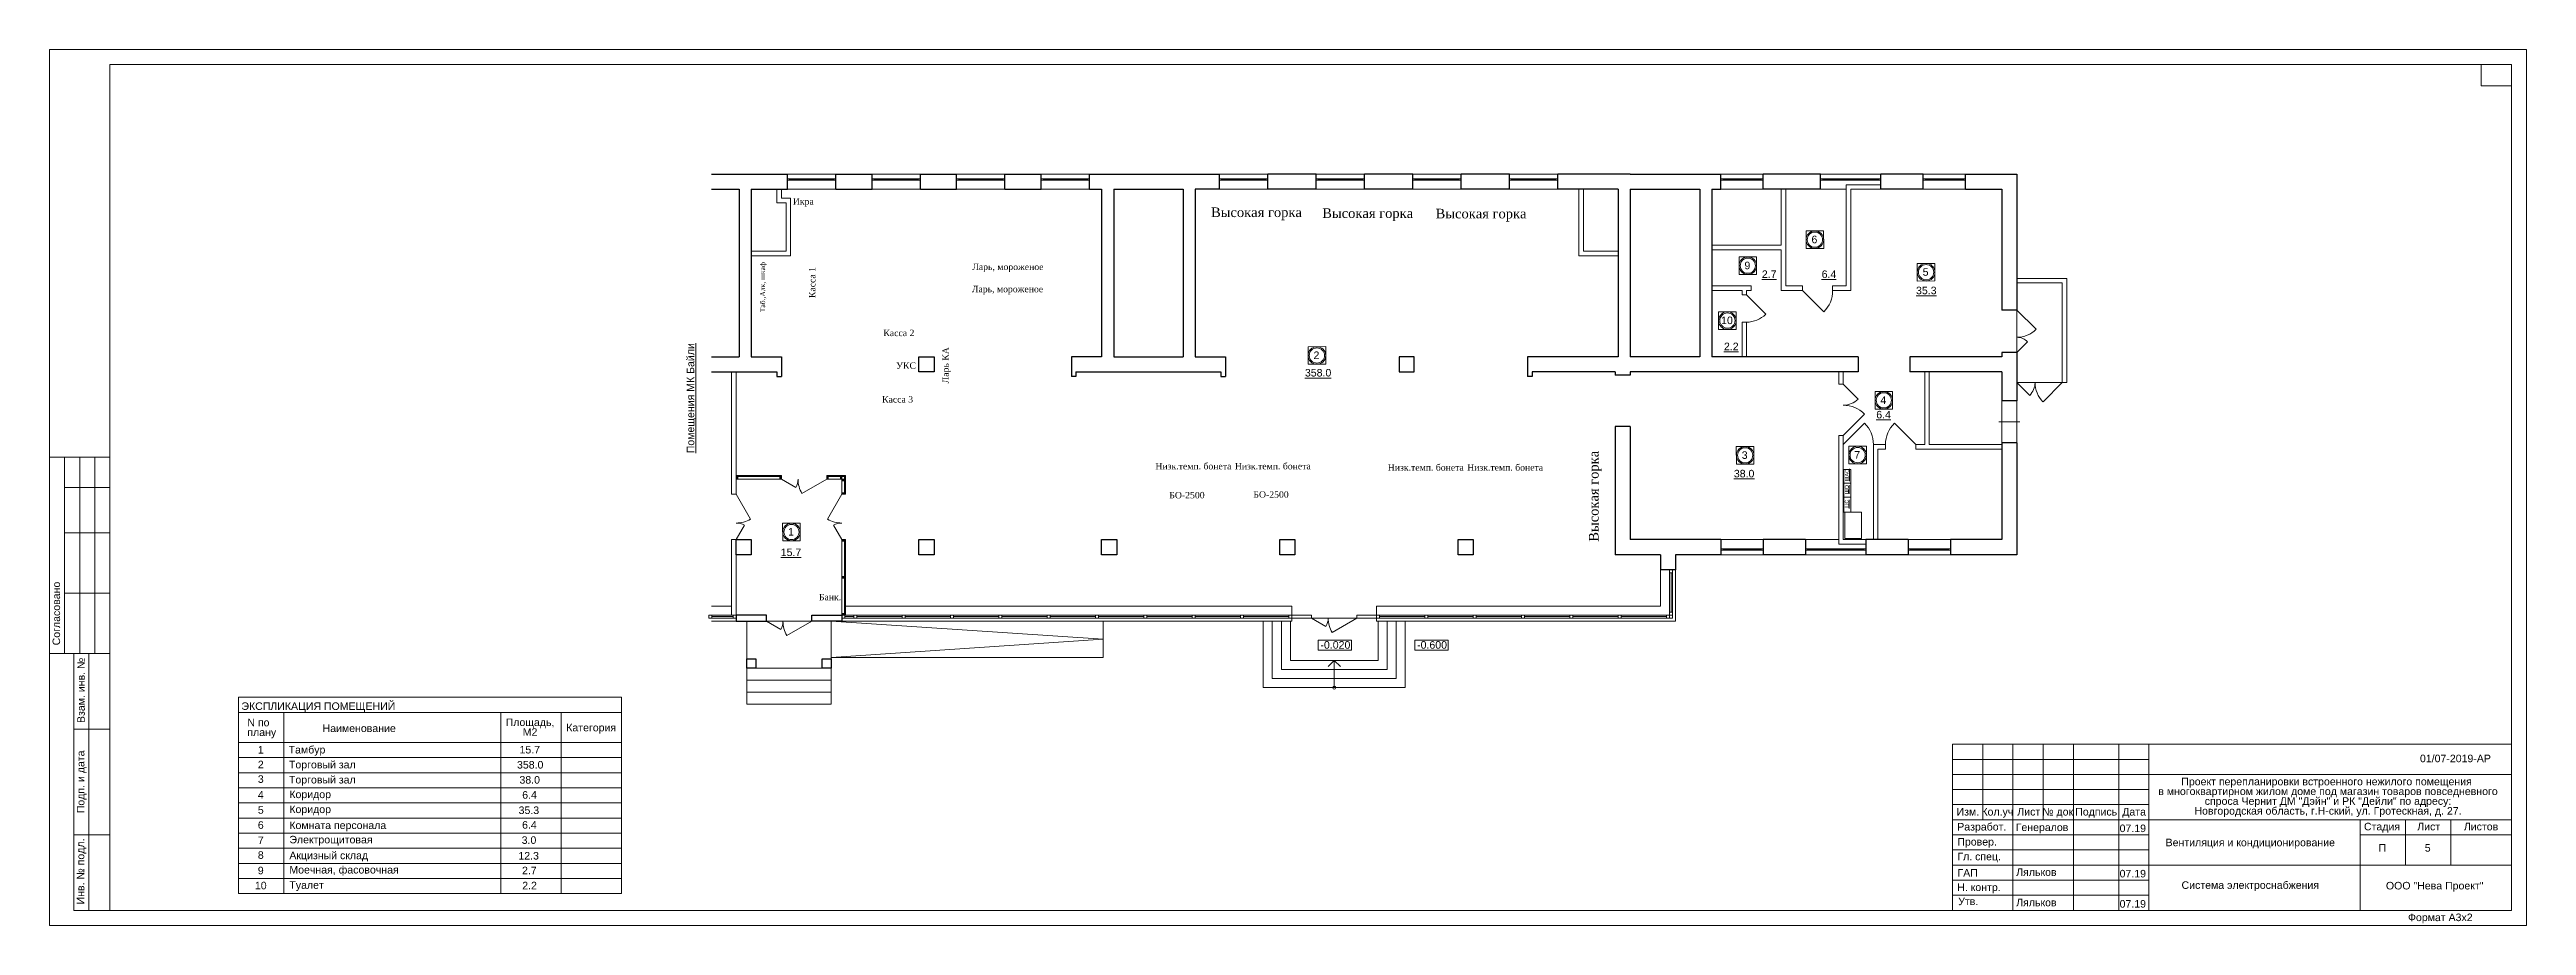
# Model space of a CAD drawing. Header units: metres. Extents: x 0 to 82, y 0 to 29.
import ezdxf
from ezdxf.enums import TextEntityAlignment as Align

# ---------------------------------------------------------------- set-up
doc = ezdxf.new("R2010")
doc.units = ezdxf.units.M
doc.header["$MEASUREMENT"] = 0
for name, color, linetype, lineweight in [('_ЭОМ', 10, 'Continuous', 30), ('_ЭСМ', 50, 'Continuous', 30), ('Level 50', 7, 'Continuous', 0), ('Level 63', 7, 'Continuous', 0)]:
    doc.layers.add(name, color=color, linetype=linetype, lineweight=lineweight)
for name, color, linetype in [('YOLO_FRAME', 1, 'Continuous'), ('YOLO_STAMP', 1, 'Continuous'), ('YOLO_TABLE', 1, 'Continuous')]:
    doc.layers.add(name, color=color, linetype=linetype)
doc.styles.add('GOST 2.304', font='CS_Gost2304.shx')
doc.styles.get("Standard").update_dxf_attribs({"font": 'times.ttf'})
doc.styles.add('Style-Arial', font='arial.ttf')

msp = doc.modelspace()

# ---------------------------------------------------------------- linework, layer by layer
at = {"lineweight": 30}
for p, q in [((21.911, 24.874), (24.431, 24.874)), ((24.431, 24.374), (24.431, 24.874)), ((26.031, 24.374), (26.031, 24.874)), ((27.231, 24.374), (27.231, 24.874)), ((28.831, 24.374), (28.831, 24.874)), ((30.031, 24.374), (30.031, 24.874)), ((31.631, 24.374), (31.631, 24.874)), ((32.831, 24.374), (32.831, 24.874)), ((34.431, 24.374), (34.431, 24.874)), ((34.431, 24.874), (38.731, 24.874)), ((38.731, 24.374), (38.731, 24.874)), ((40.331, 24.374), (40.331, 24.874)), ((41.931, 24.374), (41.931, 24.874)), ((43.531, 24.374), (43.531, 24.874)), ((45.131, 24.374), (45.131, 24.874)), ((46.731, 24.374), (46.731, 24.874)), ((48.331, 24.374), (48.331, 24.874)), ((52.331, 24.874), (49.931, 24.874)), ((49.931, 24.374), (49.931, 24.874)), ((55.331, 24.374), (55.331, 24.874)), ((56.731, 24.374), (56.731, 24.874)), ((58.631, 24.874), (56.731, 24.874)), ((58.631, 24.374), (58.631, 24.874)), ((60.631, 24.374), (60.631, 24.874)), ((62.031, 24.874), (60.631, 24.874)), ((62.031, 24.374), (62.031, 24.874)), ((63.431, 24.374), (63.431, 24.874)), ((65.131, 24.874), (65.131, 20.374)), ((21.911, 24.374), (22.831, 24.374)), ((22.831, 24.374), (22.831, 18.824)), ((23.231, 24.374), (23.231, 18.824)), ((23.231, 24.374), (24.431, 24.374)), ((34.431, 24.374), (34.831, 24.374)), ((35.231, 24.374), (35.231, 18.824)), ((35.231, 24.374), (37.531, 24.374)), ((37.531, 24.374), (37.531, 18.824)), ((37.931, 24.374), (37.931, 18.824)), ((38.731, 24.374), (37.931, 24.374)), ((51.931, 24.374), (49.931, 24.374)), ((51.931, 24.374), (51.931, 18.824)), ((52.331, 24.374), (52.331, 18.824)), ((54.631, 24.374), (54.631, 18.824)), ((55.031, 24.374), (55.031, 18.824)), ((58.631, 24.374), (56.731, 24.374)), ((62.031, 24.374), (60.631, 24.374)), ((64.631, 24.374), (64.631, 20.374)), ((65.131, 20.374), (64.631, 20.374)), ((65.131, 18.974), (64.631, 18.974)), ((64.631, 18.974), (64.631, 18.824)), ((65.131, 18.974), (65.131, 17.374)), ((51.831, 18.324), (51.831, 18.224)), ((54.631, 18.824), (52.331, 18.824)), ((52.331, 18.324), (52.331, 18.224)), ((59.881, 18.324), (52.331, 18.324)), ((59.881, 18.824), (55.031, 18.824)), ((64.631, 18.824), (61.581, 18.824)), ((64.631, 18.324), (61.581, 18.324)), ((64.631, 18.324), (64.631, 17.374)), ((65.131, 17.374), (64.631, 17.374)), ((51.831, 16.524), (51.831, 12.274)), ((52.331, 16.524), (52.331, 12.774)), ((65.131, 15.974), (64.631, 15.974)), ((64.631, 15.974), (64.631, 12.774)), ((55.331, 12.774), (52.331, 12.774)), ((55.331, 12.774), (55.331, 12.274)), ((56.731, 12.774), (56.731, 12.274)), ((58.131, 12.774), (56.731, 12.774)), ((58.131, 12.774), (58.131, 12.274)), ((60.131, 12.774), (60.131, 12.274)), ((61.531, 12.774), (60.131, 12.774)), ((61.531, 12.774), (61.531, 12.274)), ((64.631, 12.774), (62.931, 12.774)), ((62.931, 12.774), (62.931, 12.274)), ((53.331, 12.274), (51.831, 12.274)), ((55.331, 12.274), (53.831, 12.274)), ((53.831, 12.274), (53.831, 11.774)), ((58.131, 12.274), (56.731, 12.274)), ((61.531, 12.274), (60.131, 12.274)), ((65.131, 12.274), (62.931, 12.274))]:
    msp.add_line(p, q, dxfattribs=at)
at = {"color": 7, "linetype": 'Continuous', "lineweight": 0}
for p, q in [((24.501, 24.699), (25.961, 24.699)), ((27.301, 24.699), (28.761, 24.699)), ((30.101, 24.699), (31.561, 24.699)), ((32.901, 24.699), (34.361, 24.699)), ((40.261, 24.699), (38.801, 24.699)), ((43.461, 24.699), (42.001, 24.699)), ((46.661, 24.699), (45.201, 24.699)), ((49.861, 24.699), (48.401, 24.699)), ((56.661, 24.699), (55.401, 24.699)), ((60.561, 24.699), (58.701, 24.699)), ((63.361, 24.699), (62.101, 24.699)), ((55.031, 22.374), (56.131, 22.374)), ((56.231, 22.374), (57.331, 22.374)), ((65.131, 20.374), (65.131, 18.974)), ((64.531, 16.674), (65.231, 16.674)), ((26.231, 12.774), (26.231, 10.074)), ((56.661, 12.449), (55.401, 12.449)), ((60.061, 12.449), (58.201, 12.449)), ((62.861, 12.449), (61.601, 12.449)), ((53.331, 11.774), (53.331, 10.574)), ((53.831, 11.774), (53.831, 10.074)), ((21.911, 10.574), (22.581, 10.574)), ((21.911, 10.074), (41.131, 10.074)), ((22.731, 10.574), (22.731, 10.074)), ((26.351, 10.574), (41.131, 10.574)), ((40.481, 10.074), (40.481, 8.174)), ((40.781, 10.074), (40.781, 8.474)), ((41.131, 10.574), (41.131, 10.074)), ((41.781, 10.174), (43.281, 10.174)), ((43.931, 10.574), (53.331, 10.574)), ((43.931, 10.574), (43.931, 10.074)), ((43.931, 10.074), (53.831, 10.074)), ((44.281, 10.074), (44.281, 8.474)), ((44.581, 10.074), (44.581, 8.174)), ((44.281, 8.474), (40.781, 8.474)), ((23.081, 8.124), (25.881, 8.124)), ((23.081, 7.724), (25.881, 7.724)), ((44.581, 8.174), (40.481, 8.174)), ((6.255, 5.556), (18.939, 5.556)), ((6.255, 5.056), (18.939, 5.056)), ((6.255, 4.556), (18.939, 4.556)), ((6.255, 4.056), (18.939, 4.056)), ((6.255, 3.556), (18.939, 3.556)), ((6.255, 3.056), (18.939, 3.056)), ((6.255, 2.556), (18.939, 2.556)), ((6.255, 2.056), (18.939, 2.056)), ((6.255, 1.556), (18.939, 1.556))]:
    msp.add_line(p, q, dxfattribs=at)
at = {"color": 7, "linetype": 'Continuous', "lineweight": 30}
for p, q in [((26.031, 24.874), (27.231, 24.874)), ((28.831, 24.874), (30.031, 24.874)), ((31.631, 24.874), (32.831, 24.874)), ((41.931, 24.874), (40.331, 24.874)), ((45.131, 24.874), (43.531, 24.874)), ((48.331, 24.874), (46.731, 24.874)), ((52.331, 24.874), (55.331, 24.874)), ((63.431, 24.874), (65.131, 24.874)), ((26.031, 24.374), (27.231, 24.374)), ((28.831, 24.374), (30.031, 24.374)), ((31.631, 24.374), (32.831, 24.374)), ((34.831, 24.374), (34.831, 18.824)), ((41.931, 24.374), (40.331, 24.374)), ((45.131, 24.374), (43.531, 24.374)), ((48.331, 24.374), (46.731, 24.374)), ((52.331, 24.374), (54.631, 24.374)), ((55.031, 24.374), (55.331, 24.374)), ((63.431, 24.374), (64.631, 24.374)), ((21.911, 18.824), (22.831, 18.824)), ((21.911, 18.324), (24.081, 18.324)), ((23.231, 18.824), (24.231, 18.824)), ((24.081, 18.324), (24.081, 18.174)), ((24.081, 18.174), (24.231, 18.174)), ((24.231, 18.824), (24.231, 18.174)), ((34.831, 18.824), (33.831, 18.824)), ((33.831, 18.824), (33.831, 18.174)), ((33.981, 18.174), (33.831, 18.174)), ((33.981, 18.324), (38.781, 18.324)), ((33.981, 18.324), (33.981, 18.174)), ((35.231, 18.824), (37.531, 18.824)), ((37.931, 18.824), (38.931, 18.824)), ((38.781, 18.324), (38.781, 18.174)), ((38.781, 18.174), (38.931, 18.174)), ((38.931, 18.824), (38.931, 18.174)), ((51.931, 18.824), (48.931, 18.824)), ((48.931, 18.824), (48.931, 18.174)), ((49.081, 18.174), (48.931, 18.174)), ((51.831, 18.324), (49.081, 18.324)), ((49.081, 18.324), (49.081, 18.174)), ((52.331, 18.224), (51.831, 18.224)), ((59.881, 18.824), (59.881, 18.324)), ((61.581, 18.824), (61.581, 18.324)), ((52.331, 16.524), (51.831, 16.524)), ((65.131, 15.974), (65.131, 12.274)), ((53.331, 12.274), (53.331, 11.774)), ((53.831, 11.774), (53.331, 11.774))]:
    msp.add_line(p, q, dxfattribs=at)
at = {"color": 7, "linetype": 'Continuous', "lineweight": 13}
for p, q in [((24.081, 23.924), (24.081, 24.374)), ((24.081, 23.924), (24.381, 23.924)), ((24.231, 24.074), (24.231, 24.374)), ((24.231, 24.074), (24.531, 24.074)), ((24.381, 22.324), (24.381, 23.924)), ((24.531, 22.174), (24.531, 24.074)), ((50.631, 24.374), (50.631, 22.174)), ((50.781, 24.374), (50.781, 22.324)), ((59.481, 24.524), (59.481, 21.174)), ((59.481, 24.524), (60.631, 24.524)), ((59.631, 24.374), (59.631, 21.024)), ((59.631, 24.374), (60.631, 24.374)), ((23.231, 22.324), (24.381, 22.324)), ((23.231, 22.174), (24.531, 22.174)), ((51.931, 22.174), (50.631, 22.174)), ((51.931, 22.324), (50.781, 22.324)), ((57.331, 22.524), (55.031, 22.524)), ((57.331, 22.374), (55.031, 22.374)), ((65.131, 21.424), (66.781, 21.424)), ((66.781, 21.424), (66.781, 17.974)), ((56.331, 21.174), (55.031, 21.174)), ((56.031, 21.024), (55.031, 21.024)), ((56.031, 21.024), (56.031, 20.874)), ((56.181, 20.874), (56.031, 20.874)), ((56.181, 21.024), (56.181, 20.874)), ((56.331, 21.024), (56.181, 21.024)), ((56.181, 20.874), (56.818, 20.238)), ((56.331, 21.174), (56.331, 21.024)), ((58.031, 21.024), (57.331, 21.024)), ((58.031, 21.174), (57.481, 21.174)), ((58.031, 21.174), (58.031, 21.024)), ((58.031, 21.024), (58.738, 20.317)), ((59.481, 21.174), (59.031, 21.174)), ((59.031, 21.174), (59.031, 21.024)), ((59.631, 21.024), (59.031, 21.024)), ((65.131, 21.274), (66.631, 21.274)), ((66.631, 21.274), (66.631, 17.974)), ((56.181, 19.974), (56.031, 19.974)), ((56.031, 19.974), (56.031, 18.824)), ((56.181, 19.974), (56.181, 18.824)), ((65.131, 20.374), (65.768, 19.738)), ((65.131, 18.974), (65.485, 19.328)), ((22.581, 14.274), (22.581, 18.324)), ((22.731, 14.274), (22.731, 18.324)), ((59.231, 18.324), (59.231, 17.924)), ((59.381, 18.324), (59.381, 17.924)), ((62.081, 18.324), (62.081, 15.924)), ((62.231, 18.324), (62.231, 15.924)), ((59.381, 17.924), (59.231, 17.924)), ((59.381, 17.924), (59.876, 17.43)), ((65.131, 17.974), (65.556, 17.55)), ((66.781, 17.974), (65.131, 17.974)), ((66.631, 17.974), (65.995, 17.338)), ((59.381, 16.224), (60.088, 16.932)), ((59.381, 15.924), (60.088, 16.632)), ((61.781, 15.924), (61.074, 16.632)), ((59.381, 16.224), (59.231, 16.224)), ((59.231, 16.224), (59.231, 12.624)), ((59.381, 16.224), (59.381, 12.774)), ((60.781, 15.924), (60.381, 15.924)), ((60.381, 15.924), (60.381, 12.774)), ((60.781, 15.774), (60.531, 15.774)), ((60.531, 15.774), (60.531, 12.774)), ((60.781, 15.924), (60.781, 15.774)), ((61.781, 15.924), (61.781, 15.774)), ((61.781, 15.924), (62.081, 15.924)), ((64.631, 15.774), (61.781, 15.774)), ((64.631, 15.924), (62.231, 15.924)), ((22.756, 14.774), (22.756, 14.894)), ((24.206, 14.774), (24.206, 14.894)), ((25.756, 14.774), (25.756, 14.894)), ((26.206, 14.774), (26.206, 14.894)), ((22.731, 14.274), (22.581, 14.274)), ((26.231, 14.749), (26.351, 14.749)), ((26.231, 14.299), (26.351, 14.299)), ((22.581, 10.274), (22.581, 12.774)), ((22.731, 12.774), (22.581, 12.774)), ((26.231, 12.749), (26.351, 12.749)), ((60.131, 12.624), (59.231, 12.624)), ((60.131, 12.774), (59.381, 12.774)), ((26.231, 11.524), (26.351, 11.524)), ((53.631, 11.774), (53.631, 10.174)), ((53.681, 11.674), (53.681, 10.374)), ((53.731, 11.774), (53.731, 10.174)), ((22.631, 10.224), (21.931, 10.224)), ((23.081, 10.074), (23.081, 7.324)), ((24.208, 9.799), (23.731, 10.074)), ((24.409, 9.599), (25.231, 10.074)), ((25.881, 10.074), (25.881, 7.324)), ((34.881, 10.074), (25.881, 10.074)), ((26.231, 10.299), (26.351, 10.299)), ((41.781, 10.274), (26.231, 10.274)), ((26.631, 10.224), (26.331, 10.224)), ((28.231, 10.224), (26.731, 10.224)), ((29.831, 10.224), (28.331, 10.224)), ((31.431, 10.224), (29.931, 10.224)), ((33.031, 10.224), (31.531, 10.224)), ((34.631, 10.224), (33.131, 10.224)), ((36.231, 10.224), (34.731, 10.224)), ((34.881, 10.074), (34.881, 8.874)), ((37.831, 10.224), (36.331, 10.224)), ((39.431, 10.224), (37.931, 10.224)), ((41.031, 10.224), (39.531, 10.224)), ((40.181, 10.074), (40.181, 7.874)), ((41.081, 10.074), (41.081, 8.774)), ((41.781, 10.274), (41.781, 10.174)), ((43.281, 10.274), (53.731, 10.274)), ((43.281, 10.274), (43.281, 10.174)), ((43.281, 10.174), (53.731, 10.174)), ((43.981, 10.074), (43.981, 8.774)), ((44.031, 10.224), (45.531, 10.224)), ((44.881, 10.074), (44.881, 7.874)), ((45.631, 10.224), (47.131, 10.224)), ((47.231, 10.224), (48.731, 10.224)), ((48.831, 10.224), (50.331, 10.224)), ((50.431, 10.224), (51.931, 10.224)), ((52.031, 10.224), (53.531, 10.224)), ((23.081, 8.524), (25.881, 8.524)), ((34.881, 8.874), (25.881, 8.874)), ((43.981, 8.774), (41.081, 8.774)), ((42.329, 8.572), (42.531, 8.774)), ((42.531, 8.774), (42.531, 7.874)), ((42.733, 8.572), (42.531, 8.774)), ((44.881, 7.874), (40.181, 7.874)), ((6.255, 7.056), (18.939, 7.056)), ((6.255, 7.056), (6.255, 1.056)), ((7.755, 7.056), (7.755, 1.056)), ((14.939, 7.056), (14.939, 1.056)), ((16.939, 7.056), (16.939, 1.056)), ((18.939, 7.056), (18.939, 1.056)), ((23.081, 7.324), (25.881, 7.324)), ((6.255, 6.056), (18.939, 6.056)), ((6.255, 1.056), (18.939, 1.056))]:
    msp.add_line(p, q, dxfattribs=at)
at = {"lineweight": 13}
for p, q in [((57.331, 24.374), (57.331, 22.524)), ((57.481, 24.374), (57.481, 21.174)), ((57.331, 22.374), (57.331, 21.024))]:
    msp.add_line(p, q, dxfattribs=at)
at = {"color": 7, "linetype": 'Continuous', "lineweight": 13, "extrusion": (0, 0, -1)}
for p, q in [((24.231, 14.884), (22.731, 14.884)), ((26.341, 14.274), (26.341, 14.884)), ((26.341, 10.274), (26.341, 12.774))]:
    msp.add_line(p, q, dxfattribs=at)
at = {"color": 7, "lineweight": 13}
for p, q in [((24.708, 14.499), (24.231, 14.774)), ((24.909, 14.299), (25.731, 14.774)), ((23.206, 13.452), (22.731, 14.274)), ((25.756, 13.452), (26.231, 14.274)), ((23.006, 13.251), (22.731, 12.774)), ((25.956, 13.251), (26.231, 12.774)), ((42.258, 9.899), (41.781, 10.174)), ((42.459, 9.699), (43.281, 10.174))]:
    msp.add_line(p, q, dxfattribs=at)
at = {"color": 7, "linetype": 'Continuous', "lineweight": 0, "flags": 128}
for points in [[(24.431, 24.374), (26.031, 24.374), (26.031, 24.874), (24.431, 24.874), (24.431, 24.374)], [(27.231, 24.374), (28.831, 24.374), (28.831, 24.874), (27.231, 24.874), (27.231, 24.374)], [(30.031, 24.374), (31.631, 24.374), (31.631, 24.874), (30.031, 24.874), (30.031, 24.374)], [(32.831, 24.374), (34.431, 24.374), (34.431, 24.874), (32.831, 24.874), (32.831, 24.374)], [(40.331, 24.374), (38.731, 24.374), (38.731, 24.874), (40.331, 24.874), (40.331, 24.374)], [(43.531, 24.374), (41.931, 24.374), (41.931, 24.874), (43.531, 24.874), (43.531, 24.374)], [(46.731, 24.374), (45.131, 24.374), (45.131, 24.874), (46.731, 24.874), (46.731, 24.374)], [(49.931, 24.374), (48.331, 24.374), (48.331, 24.874), (49.931, 24.874), (49.931, 24.374)], [(56.731, 24.374), (55.331, 24.374), (55.331, 24.874), (56.731, 24.874), (56.731, 24.374)], [(63.431, 24.374), (62.031, 24.374), (62.031, 24.874), (63.431, 24.874), (63.431, 24.374)], [(64.631, 17.374), (65.131, 17.374), (65.131, 15.974), (64.631, 15.974), (64.631, 17.374)], [(22.731, 14.894), (22.731, 14.774), (24.231, 14.774), (24.231, 14.894), (22.731, 14.894)], [(56.731, 12.774), (55.331, 12.774), (55.331, 12.274), (56.731, 12.274), (56.731, 12.774)], [(62.931, 12.774), (61.531, 12.774), (61.531, 12.274), (62.931, 12.274), (62.931, 12.774)]]:
    msp.add_lwpolyline(points, close=True, dxfattribs=at)
at = {"color": 7, "linetype": 'Continuous', "lineweight": 13, "flags": 128}
for points in [[(24.431, 24.674), (24.501, 24.674), (24.501, 24.724), (24.431, 24.724), (24.431, 24.674)], [(25.961, 24.674), (26.031, 24.674), (26.031, 24.724), (25.961, 24.724), (25.961, 24.674)], [(27.231, 24.674), (27.301, 24.674), (27.301, 24.724), (27.231, 24.724), (27.231, 24.674)], [(28.761, 24.674), (28.831, 24.674), (28.831, 24.724), (28.761, 24.724), (28.761, 24.674)], [(30.031, 24.674), (30.101, 24.674), (30.101, 24.724), (30.031, 24.724), (30.031, 24.674)], [(31.561, 24.674), (31.631, 24.674), (31.631, 24.724), (31.561, 24.724), (31.561, 24.674)], [(32.831, 24.674), (32.901, 24.674), (32.901, 24.724), (32.831, 24.724), (32.831, 24.674)], [(34.361, 24.674), (34.431, 24.674), (34.431, 24.724), (34.361, 24.724), (34.361, 24.674)], [(38.801, 24.674), (38.731, 24.674), (38.731, 24.724), (38.801, 24.724), (38.801, 24.674)], [(40.331, 24.674), (40.261, 24.674), (40.261, 24.724), (40.331, 24.724), (40.331, 24.674)], [(42.001, 24.674), (41.931, 24.674), (41.931, 24.724), (42.001, 24.724), (42.001, 24.674)], [(43.531, 24.674), (43.461, 24.674), (43.461, 24.724), (43.531, 24.724), (43.531, 24.674)], [(45.201, 24.674), (45.131, 24.674), (45.131, 24.724), (45.201, 24.724), (45.201, 24.674)], [(46.731, 24.674), (46.661, 24.674), (46.661, 24.724), (46.731, 24.724), (46.731, 24.674)], [(48.401, 24.674), (48.331, 24.674), (48.331, 24.724), (48.401, 24.724), (48.401, 24.674)], [(49.931, 24.674), (49.861, 24.674), (49.861, 24.724), (49.931, 24.724), (49.931, 24.674)], [(55.401, 24.674), (55.331, 24.674), (55.331, 24.724), (55.401, 24.724), (55.401, 24.674)], [(56.731, 24.674), (56.661, 24.674), (56.661, 24.724), (56.731, 24.724), (56.731, 24.674)], [(58.701, 24.674), (58.631, 24.674), (58.631, 24.724), (58.701, 24.724), (58.701, 24.674)], [(60.631, 24.674), (60.561, 24.674), (60.561, 24.724), (60.631, 24.724), (60.631, 24.674)], [(62.101, 24.674), (62.031, 24.674), (62.031, 24.724), (62.101, 24.724), (62.101, 24.674)], [(63.431, 24.674), (63.361, 24.674), (63.361, 24.724), (63.431, 24.724), (63.431, 24.674)], [(59.434, 13.685), (59.434, 12.808), (59.987, 12.808), (59.987, 13.685), (59.434, 13.685)], [(55.401, 12.474), (55.331, 12.474), (55.331, 12.424), (55.401, 12.424), (55.401, 12.474)], [(56.731, 12.474), (56.661, 12.474), (56.661, 12.424), (56.731, 12.424), (56.731, 12.474)], [(58.201, 12.474), (58.131, 12.474), (58.131, 12.424), (58.201, 12.424), (58.201, 12.474)], [(60.131, 12.474), (60.061, 12.474), (60.061, 12.424), (60.131, 12.424), (60.131, 12.474)], [(61.601, 12.474), (61.531, 12.474), (61.531, 12.424), (61.601, 12.424), (61.601, 12.474)], [(62.931, 12.474), (62.861, 12.474), (62.861, 12.424), (62.931, 12.424), (62.931, 12.474)], [(41.995, 9.45), (43.106, 9.45), (43.106, 9.114), (41.995, 9.114), (41.995, 9.45)], [(45.195, 9.45), (46.306, 9.45), (46.306, 9.114), (45.195, 9.114), (45.195, 9.45)]]:
    msp.add_lwpolyline(points, close=True, dxfattribs=at)
at = {"color": 7, "linetype": 'Continuous', "lineweight": 0, "flags": 128}
for points in [[(26.031, 24.724), (24.431, 24.724)], [(24.431, 24.674), (26.031, 24.674)], [(28.831, 24.724), (27.231, 24.724)], [(27.231, 24.674), (28.831, 24.674)], [(31.631, 24.724), (30.031, 24.724)], [(30.031, 24.674), (31.631, 24.674)], [(34.431, 24.724), (32.831, 24.724)], [(32.831, 24.674), (34.431, 24.674)], [(38.731, 24.724), (40.331, 24.724)], [(40.331, 24.674), (38.731, 24.674)], [(41.931, 24.724), (43.531, 24.724)], [(43.531, 24.674), (41.931, 24.674)], [(45.131, 24.724), (46.731, 24.724)], [(46.731, 24.674), (45.131, 24.674)], [(48.331, 24.724), (49.931, 24.724)], [(49.931, 24.674), (48.331, 24.674)], [(55.331, 24.724), (56.731, 24.724)], [(56.731, 24.674), (55.331, 24.674)], [(59.481, 24.374), (58.631, 24.374), (58.631, 24.874), (60.631, 24.874)], [(58.631, 24.724), (60.631, 24.724), (60.631, 24.674), (60.631, 24.674), (58.631, 24.674)], [(62.031, 24.724), (63.431, 24.724)], [(63.431, 24.674), (62.031, 24.674)], [(26.351, 14.894), (25.731, 14.894), (25.731, 14.774), (26.231, 14.774)], [(26.231, 14.774), (26.231, 14.274), (26.351, 14.274), (26.351, 14.894)], [(26.231, 10.274), (26.351, 10.274), (26.351, 12.774), (26.351, 12.774), (26.231, 12.774)], [(56.731, 12.474), (55.331, 12.474)], [(55.331, 12.424), (56.731, 12.424)], [(59.231, 12.774), (58.131, 12.774), (58.131, 12.274), (60.131, 12.274)], [(58.131, 12.424), (60.131, 12.424), (60.131, 12.474), (60.131, 12.474), (58.131, 12.474)], [(62.931, 12.474), (61.531, 12.474)], [(61.531, 12.424), (62.931, 12.424)], [(41.781, 10.174), (41.781, 10.274), (41.781, 10.174)], [(43.281, 10.274), (43.281, 10.174)]]:
    msp.add_lwpolyline(points, dxfattribs=at)
at = {"color": 7, "linetype": 'Continuous', "lineweight": 30, "flags": 128}
for points in [[(28.781, 18.824), (29.281, 18.824), (29.281, 18.324), (28.781, 18.324), (28.781, 18.824)], [(45.181, 18.824), (44.681, 18.824), (44.681, 18.324), (45.181, 18.324), (45.181, 18.824)], [(22.731, 12.774), (23.231, 12.774), (23.231, 12.274), (22.731, 12.274), (22.731, 12.774)], [(28.781, 12.774), (29.281, 12.774), (29.281, 12.274), (28.781, 12.274), (28.781, 12.774)], [(34.831, 12.774), (35.331, 12.774), (35.331, 12.274), (34.831, 12.274), (34.831, 12.774)], [(40.731, 12.774), (41.231, 12.774), (41.231, 12.274), (40.731, 12.274), (40.731, 12.774)], [(46.631, 12.774), (47.131, 12.774), (47.131, 12.274), (46.631, 12.274), (46.631, 12.774)], [(22.731, 10.274), (22.731, 10.074), (23.731, 10.074), (23.731, 10.274), (22.731, 10.274)], [(26.231, 10.274), (26.231, 10.074), (25.231, 10.074), (25.231, 10.274), (26.231, 10.274)], [(23.081, 8.824), (23.381, 8.824), (23.381, 8.524), (23.081, 8.524), (23.081, 8.824)], [(25.581, 8.824), (25.881, 8.824), (25.881, 8.524), (25.581, 8.524), (25.581, 8.824)]]:
    msp.add_lwpolyline(points, close=True, dxfattribs=at)
at = {"color": 7, "linetype": 'Continuous', "lineweight": 13, "extrusion": (0, 0, -1), "flags": 128}
for points in [[(-22.731, 14.894), (-22.781, 14.894), (-22.781, 14.884), (-22.781, 14.884)], [(-22.781, 14.859), (-22.781, 14.774), (-22.781, 14.774), (-22.731, 14.774)], [(-22.731, 14.859), (-22.741, 14.859)], [(-22.781, 14.844), (-22.731, 14.844)], [(-22.741, 14.859), (-22.741, 14.884)], [(-24.181, 14.884), (-24.181, 14.894), (-24.231, 14.894), (-24.231, 14.884), (-24.231, 14.884)], [(-24.231, 14.859), (-24.231, 14.774), (-24.231, 14.774), (-24.181, 14.774), (-24.181, 14.859)], [(-24.231, 14.844), (-24.181, 14.844)], [(-24.191, 14.859), (-24.191, 14.884)], [(-24.221, 14.884), (-24.221, 14.859)], [(-24.221, 14.859), (-24.231, 14.859)], [(-26.341, 14.884), (-25.731, 14.884), (-25.731, 14.894), (-25.781, 14.894), (-25.781, 14.884), (-25.781, 14.884)], [(-25.781, 14.859), (-25.781, 14.774), (-25.781, 14.774), (-25.731, 14.774), (-25.731, 14.859)], [(-25.731, 14.859), (-25.741, 14.859)], [(-25.781, 14.844), (-25.731, 14.844)], [(-25.741, 14.859), (-25.741, 14.884)], [(-26.181, 14.884), (-26.181, 14.894), (-26.231, 14.894), (-26.231, 14.884), (-26.231, 14.884)], [(-26.316, 14.774), (-26.181, 14.774), (-26.181, 14.859)], [(-26.181, 14.844), (-26.231, 14.844)], [(-26.191, 14.859), (-26.191, 14.884)], [(-26.231, 14.724), (-26.231, 14.859)], [(-26.301, 14.774), (-26.301, 14.724)], [(-26.341, 14.774), (-26.351, 14.774), (-26.351, 14.724), (-26.341, 14.724), (-26.341, 14.724)], [(-26.316, 14.724), (-26.231, 14.724), (-26.231, 14.724)], [(-26.316, 14.274), (-26.231, 14.274), (-26.231, 14.274), (-26.231, 14.324), (-26.316, 14.324)], [(-26.301, 14.274), (-26.301, 14.324)], [(-26.316, 14.314), (-26.341, 14.314)], [(-26.341, 14.284), (-26.316, 14.284)], [(-26.316, 14.284), (-26.316, 14.274)], [(-26.341, 14.324), (-26.351, 14.324), (-26.351, 14.274), (-26.341, 14.274), (-26.341, 14.274)], [(-26.316, 12.724), (-26.231, 12.724), (-26.231, 12.724), (-26.231, 12.774), (-26.316, 12.774)], [(-26.301, 12.724), (-26.301, 12.774)], [(-26.316, 12.774), (-26.316, 12.764)], [(-26.316, 12.764), (-26.341, 12.764)], [(-26.341, 12.734), (-26.316, 12.734)], [(-26.341, 12.774), (-26.351, 12.774), (-26.351, 12.724), (-26.341, 12.724), (-26.341, 12.724)], [(-26.316, 11.499), (-26.231, 11.499), (-26.231, 11.499), (-26.231, 11.549), (-26.316, 11.549)], [(-26.301, 11.499), (-26.301, 11.549)], [(-26.316, 11.539), (-26.341, 11.539)], [(-26.341, 11.509), (-26.316, 11.509)], [(-26.341, 11.549), (-26.351, 11.549), (-26.351, 11.499), (-26.341, 11.499), (-26.341, 11.499)], [(-26.231, 10.324), (-26.316, 10.324)], [(-26.301, 10.324), (-26.301, 10.274)], [(-26.316, 10.284), (-26.316, 10.274)], [(-26.341, 10.284), (-26.316, 10.284)], [(-26.341, 10.324), (-26.351, 10.324), (-26.351, 10.274)]]:
    msp.add_lwpolyline(points, dxfattribs=at)
at = {"color": 7, "linetype": 'Continuous', "lineweight": 13, "flags": 128}
for points in [[(24.191, 14.859), (22.771, 14.859), (22.771, 14.884)], [(26.191, 14.859), (25.771, 14.859), (25.771, 14.884)], [(26.221, 14.884), (26.221, 14.859), (26.316, 14.859)], [(26.316, 14.859), (26.316, 14.764), (26.341, 14.764)], [(26.316, 14.314), (26.316, 14.734), (26.341, 14.734)], [(22.731, 10.174), (22.731, 12.774)], [(26.316, 12.734), (26.316, 10.314), (26.341, 10.314)], [(53.631, 11.774), (53.731, 11.774)], [(53.731, 11.674), (53.631, 11.674)], [(22.731, 10.274), (21.831, 10.274), (21.831, 10.174), (22.731, 10.174)], [(21.931, 10.174), (21.931, 10.274), (21.931, 10.274)], [(22.631, 10.274), (22.631, 10.174)], [(25.881, 10.074), (34.881, 9.474), (25.881, 8.874)], [(26.231, 10.324), (26.231, 10.174), (41.781, 10.174)], [(26.331, 10.174), (26.331, 10.274), (26.331, 10.274)], [(26.631, 10.274), (26.631, 10.174)], [(26.731, 10.174), (26.731, 10.274), (26.731, 10.274)], [(28.231, 10.274), (28.231, 10.174)], [(28.331, 10.174), (28.331, 10.274), (28.331, 10.274)], [(29.831, 10.274), (29.831, 10.174)], [(29.931, 10.174), (29.931, 10.274), (29.931, 10.274)], [(31.431, 10.274), (31.431, 10.174)], [(31.531, 10.174), (31.531, 10.274), (31.531, 10.274)], [(33.031, 10.274), (33.031, 10.174)], [(33.131, 10.174), (33.131, 10.274), (33.131, 10.274)], [(34.631, 10.274), (34.631, 10.174)], [(34.731, 10.174), (34.731, 10.274), (34.731, 10.274)], [(36.231, 10.274), (36.231, 10.174)], [(36.331, 10.174), (36.331, 10.274), (36.331, 10.274)], [(37.831, 10.274), (37.831, 10.174)], [(37.931, 10.174), (37.931, 10.274), (37.931, 10.274)], [(39.431, 10.274), (39.431, 10.174)], [(39.531, 10.174), (39.531, 10.274), (39.531, 10.274)], [(41.031, 10.274), (41.031, 10.174)], [(41.131, 10.174), (41.131, 10.274), (41.131, 10.274)], [(43.931, 10.174), (43.931, 10.274), (43.931, 10.274)], [(44.031, 10.274), (44.031, 10.174)], [(45.531, 10.174), (45.531, 10.274), (45.531, 10.274)], [(45.631, 10.274), (45.631, 10.174)], [(47.131, 10.174), (47.131, 10.274), (47.131, 10.274)], [(47.231, 10.274), (47.231, 10.174)], [(48.731, 10.174), (48.731, 10.274), (48.731, 10.274)], [(48.831, 10.274), (48.831, 10.174)], [(50.331, 10.174), (50.331, 10.274), (50.331, 10.274)], [(50.431, 10.274), (50.431, 10.174)], [(51.931, 10.174), (51.931, 10.274), (51.931, 10.274)], [(52.031, 10.274), (52.031, 10.174)], [(53.531, 10.174), (53.531, 10.274), (53.531, 10.274)], [(53.631, 10.374), (53.731, 10.374)]]:
    msp.add_lwpolyline(points, dxfattribs=at)
at = {"color": 7, "linetype": 'Continuous', "lineweight": 13}
for centre, radius in [((58.443, 22.705), 0.291), ((58.443, 22.705), 0.252), ((56.223, 21.843), 0.291), ((56.223, 21.843), 0.252), ((62.125, 21.627), 0.291), ((62.125, 21.627), 0.252), ((55.547, 20.026), 0.291), ((55.547, 20.026), 0.252), ((41.957, 18.871), 0.291), ((41.957, 18.871), 0.252), ((60.725, 17.386), 0.291), ((60.725, 17.386), 0.252), ((56.134, 15.565), 0.291), ((56.134, 15.565), 0.252), ((59.858, 15.573), 0.291), ((59.858, 15.573), 0.252), ((24.562, 13.026), 0.291), ((24.562, 13.026), 0.252), ((42.531, 7.874), 0.049)]:
    msp.add_circle(centre, radius, dxfattribs=at)
for centre, radius, start, end in [((58.031, 21.024), 1, 315, 0), ((56.181, 20.874), 0.9, 270, 315), ((65.131, 20.374), 0.9, 270, 315), ((65.131, 18.974), 0.5, 45, 90), ((59.381, 17.924), 0.7, 270, 315), ((59.381, 16.224), 1, 45, 90), ((65.131, 17.974), 0.6, 315, 0), ((66.631, 17.974), 0.9, 180, 225), ((59.381, 15.924), 1, 0, 45), ((61.781, 15.924), 1, 135, 180), ((26.231, 14.274), 0.95, 240, 270), ((26.231, 12.774), 0.55, 90, 120)]:
    msp.add_arc(centre, radius, start, end, dxfattribs=at)
at = {"color": 7, "linetype": 'Continuous', "lineweight": 13, "extrusion": (0, 0, -1)}
for centre, radius, start, end in [((-24.231, 14.774), 0.55, 180, 210), ((-25.731, 14.774), 0.95, 330, 0), ((-22.731, 14.274), 0.95, 240, 270), ((-22.731, 12.774), 0.55, 90, 120), ((-23.731, 10.074), 0.55, 180, 210), ((-25.231, 10.074), 0.95, 330, 0), ((-41.781, 10.174), 0.55, 180, 210), ((-43.281, 10.174), 0.95, 330, 0)]:
    msp.add_arc(centre, radius, start, end, dxfattribs=at)
at = {"layer": '_ЭОМ', "color": 7, "linetype": 'Continuous', "lineweight": 0, "true_color": 0xffffff}
for points in [[(59.402, 15.092), (59.631, 15.092), (59.631, 14.638), (59.402, 14.638)], [(59.406, 14.639), (59.63, 14.639), (59.63, 14.185), (59.406, 14.185)]]:
    msp.add_lwpolyline(points, close=True, dxfattribs=at)
at = {"layer": '_ЭОМ', "color": 7, "linetype": 'Continuous', "lineweight": 0}
msp.add_lwpolyline([(59.405, 13.688), (59.63, 13.688), (59.63, 14.181), (59.405, 14.181)], close=True, dxfattribs=at)
at = {"layer": 'Level 50', "color": 7, "linetype": 'Continuous', "lineweight": 0}
for p, q in [((0, 29), (82, 29)), ((0, 0), (0, 29)), ((82, 29), (82, 0)), ((82, 0), (0, 0))]:
    msp.add_line(p, q, dxfattribs=at)
at = {"layer": 'Level 50', "color": 7, "linetype": 'Continuous', "lineweight": 13}
for p, q in [((2, 28.5), (81.5, 28.5)), ((2, 28.5), (2, 0.5)), ((80.5, 28.5), (80.5, 27.8)), ((81.5, 28.5), (81.5, 0.5)), ((80.5, 27.8), (81.5, 27.8)), ((1.561, 0.5), (81.5, 0.5))]:
    msp.add_line(p, q, dxfattribs=at)
at = {"layer": 'Level 63', "color": 7, "linetype": 'Continuous', "lineweight": 13}
for p, q in [((0, 15.5), (2, 15.5)), ((0, 15.5), (0, 9)), ((0.5, 15.5), (0.5, 9)), ((1, 15.5), (1, 9)), ((1.5, 15.5), (1.5, 9)), ((0.5, 14.5), (2, 14.5)), ((0.5, 13), (2, 13)), ((0.5, 11), (2, 11)), ((0, 9), (2, 9)), ((1.3, 0.5), (1.3, 9)), ((0.8, 6.5), (2, 6.5)), ((63, 6), (81.5, 6)), ((63, 6), (63, 0.5)), ((64, 6), (64, 3.5)), ((65, 6), (65, 0.5)), ((66, 6), (66, 3.5)), ((67, 6), (67, 0.5)), ((68.5, 6), (68.5, 0.5)), ((69.5, 6), (69.5, 0.5)), ((69.5, 5), (81.5, 5)), ((63, 4), (69.5, 4)), ((63, 3.5), (81.5, 3.5)), ((0.8, 3), (2, 3)), ((76.5, 3), (81.5, 3)), ((69.5, 2), (81.5, 2))]:
    msp.add_line(p, q, dxfattribs=at)
at = {"layer": 'Level 63', "color": 7, "linetype": 'Continuous', "lineweight": 0}
for p, q in [((63, 5.5), (69.5, 5.5)), ((63, 5), (69.5, 5)), ((63, 4.5), (69.5, 4.5)), ((63, 3), (69.5, 3)), ((63, 2.5), (69.5, 2.5)), ((63, 2), (69.5, 2)), ((63, 1.5), (69.5, 1.5)), ((63, 1), (69.5, 1))]:
    msp.add_line(p, q, dxfattribs=at)
at = {"layer": 'Level 63', "color": 7, "linetype": 'Continuous', "lineweight": 13, "flags": 128}
for points in [[(2, 0.5), (0.8, 0.5), (0.8, 9)], [(76.5, 3.5), (76.5, 0.5)], [(78, 3.5), (78, 2)], [(79.5, 3.5), (79.5, 2)]]:
    msp.add_lwpolyline(points, dxfattribs=at)
at = {"layer": 'YOLO_FRAME', "lineweight": 15}
msp.add_lwpolyline([(0, 29), (82, 29), (82, 0), (0, 0)], close=True, dxfattribs=at)
at = {"layer": 'YOLO_STAMP', "lineweight": 15}
msp.add_lwpolyline([(63, 6), (81.5, 6), (81.5, 0.5), (63, 0.5)], close=True, dxfattribs=at)
at = {"layer": 'YOLO_TABLE', "lineweight": 15}
for points in [[(2, 28.5), (81.5, 28.5), (81.5, 0.5), (2, 0.5)], [(58.151, 22.995), (58.733, 22.996), (58.734, 22.415), (58.152, 22.413)], [(55.931, 22.133), (56.513, 22.134), (56.515, 21.553), (55.933, 21.551)], [(61.833, 21.917), (62.415, 21.918), (62.416, 21.337), (61.834, 21.336)], [(55.255, 20.316), (55.836, 20.317), (55.838, 19.736), (55.256, 19.735)], [(41.665, 19.161), (42.247, 19.163), (42.248, 18.582), (41.667, 18.58)], [(60.433, 17.676), (61.015, 17.677), (61.016, 17.096), (60.434, 17.094)], [(55.842, 15.855), (56.424, 15.856), (56.425, 15.275), (55.844, 15.274)], [(59.566, 15.863), (60.148, 15.864), (60.15, 15.283), (59.568, 15.282)], [(24.27, 13.315), (24.852, 13.317), (24.854, 12.736), (24.272, 12.734)], [(41.995, 9.45), (43.106, 9.45), (43.106, 9.114), (41.995, 9.114)], [(45.195, 9.45), (46.306, 9.45), (46.306, 9.114), (45.195, 9.114)], [(6.255, 7.559), (18.939, 7.559), (18.939, 1.056), (6.255, 1.056)]]:
    msp.add_lwpolyline(points, close=True, dxfattribs=at)

# ---------------------------------------------------------------- texts
at = {"color": 7, "linetype": 'Continuous', "lineweight": 13, "style": 'Style-Arial'}
for s, p in [('6', (58.33, 22.837)), ('9', (56.111, 21.975)), ('5', (62.012, 21.76)), ('10', (55.339, 20.159)), ('2', (41.845, 19.004)), ('4', (60.612, 17.518)), ('3', (56.021, 15.698)), ('7', (59.746, 15.706)), ('1', (24.45, 13.158)), ('-0.020', (42.074, 9.414)), ('-0.600', (45.274, 9.414)), ('15.7', (15.559, 5.944)), ('358.0', (15.476, 5.445)), ('38.0', (15.557, 4.946)), ('6.4', (15.648, 4.447)), ('35.3', (15.529, 3.94)), ('6.4', (15.644, 3.455)), ('3.0', (15.63, 2.951)), ('12.3', (15.522, 2.433)), ('2.7', (15.642, 1.945)), ('2.2', (15.649, 1.446)), ('ООО "Нева Проект"', (77.347, 1.443))]:
    msp.add_text(s, height=0.25, dxfattribs=at).set_placement(p, align=Align.TOP_LEFT)
at = {"color": 7, "lineweight": 13, "style": 'Style-Arial'}
msp.add_text('ЭКСПЛИКАЦИЯ ПОМЕЩЕНИЙ ', height=0.25, dxfattribs=at).set_placement((8.948, 7.261), align=Align.MIDDLE_CENTER)
at = {"color": 7, "linetype": 'Continuous', "lineweight": 0, "style": 'Style-Arial'}
for s, p in [('1', (6.993, 5.943)), ('3', (6.993, 4.972)), ('2', (6.993, 5.453)), ('4', (6.993, 4.449)), ('5', (6.993, 3.949)), ('6', (6.993, 3.45)), ('Генералов', (65.963, 3.375)), ('7', (6.993, 2.944)), ('8', (6.993, 2.456)), ('9', (6.993, 1.944)), ('10', (6.993, 1.447))]:
    msp.add_text(s, height=0.25, dxfattribs=at).set_placement(p, align=Align.TOP_CENTER)
for s, p in [('Тамбур', (7.915, 5.944)), ('Торговый зал', (7.926, 5.451)), ('Торговый зал', (7.926, 4.951)), ('Коридор', (7.94, 4.466)), ('Коридор', (7.94, 3.971)), ('Комната персонала', (7.94, 3.442)), ('Акцизный склад', (7.94, 2.444)), ('Электрощитовая', (7.94, 2.968)), ('Моечная, фасовочная', (7.94, 1.97)), ('Туалет', (7.94, 1.463))]:
    msp.add_text(s, height=0.25, dxfattribs=at).set_placement(p, align=Align.TOP_LEFT)
at = {"color": 7, "linetype": 'Continuous', "lineweight": 13, "style": 'Style-Arial'}
msp.add_text('01/07-2019-АР', height=0.25, dxfattribs=at).set_placement((79.649, 5.654), align=Align.TOP_CENTER)
at = {"color": 7, "lineweight": 13, "style": 'Style-Arial'}
for p in [(65.107, 1.891), (65.107, 0.886)]:
    msp.add_text('Ляльков', height=0.25, dxfattribs=at).set_placement(p, align=Align.TOP_LEFT)
at = {"color": 7, "linetype": 'Continuous', "lineweight": 13, "char_height": 0.25, "style": 'Style-Arial'}
for s, insert, attachment_point, line_spacing_factor in [('\\L2.7', (56.687, 21.687), 1, 0.6), ('\\L6.4', (58.667, 21.687), 1, 0.6), ('\\L35.3', (61.791, 21.148), 1, 0.6), ('\\L2.2', (55.433, 19.296), 1, 0.6), ('\\L358.0', (41.56, 18.425), 1, 0.6), ('\\L6.4', (60.475, 17.037), 1, 0.6), ('\\L38.0', (55.76, 15.085), 1, 0.6), ('\\L15.7', (24.206, 12.48), 1, 0.6), ('N по \\Pплану', (6.549, 6.521), 4, 0.776524), ('Наименование', (9.039, 6.527), 4, 0.6), ('Проект перепланировки встроенного нежилого помещения\\P в многоквартирном жилом доме под магазин товаров повседневного\\P спроса Чернит ДМ "Дэйн" и РК "Дейли" по адресу:\\P Новгородская область, г.Н-ский, ул. Гротескная, д. 27.', (75.382, 4.891), 2, 0.776524), ('Вентиляция и кондиционирование', (72.857, 2.71), 5, 0.776524), ('Система электроснабжения', (72.857, 1.299), 5, 0.776524)]:
    msp.add_mtext(s, dxfattribs=dict(at, insert=insert, attachment_point=attachment_point, line_spacing_factor=line_spacing_factor))
at = {"color": 7, "linetype": 'Continuous', "lineweight": 13, "attachment_point": 1, "rotation": 90, "line_spacing_factor": 0.6, "style": 'Style-Arial'}
for s, insert, char_height in [('{\\LПомещения МК Байли}', (21.093, 15.634), 0.25), ('{\\LЩАО}', (59.441, 14.705), 0.1227), ('{\\LЩС}', (59.432, 13.807), 0.1227), ('{\\LЩО}', (59.435, 14.286), 0.1227)]:
    msp.add_mtext(s, dxfattribs=dict(at, insert=insert, char_height=char_height))
at = {"color": 7, "linetype": 'Continuous', "lineweight": 0, "char_height": 0.25}
for s, insert, attachment_point, line_spacing_factor, style in [('Площадь,\\PМ2', (15.908, 6.852), 2, 0.776524, 'Style-Arial'), ('Категория', (17.932, 6.677), 2, 0.6, 'Style-Arial'), ('\\fArial|b0|i0|c204204|p39;П', (77.226, 2.567), 5, 0.72, 'GOST 2.304'), ('\\fArial|b0|i0|c204204|p39;5', (78.731, 2.567), 5, 0.72, 'GOST 2.304')]:
    msp.add_mtext(s, dxfattribs=dict(at, insert=insert, attachment_point=attachment_point, line_spacing_factor=line_spacing_factor, style=style))
at = {"color": 7, "linetype": 'Continuous', "lineweight": 30, "char_height": 0.25, "attachment_point": 1, "line_spacing_factor": 0.72, "style": 'GOST 2.304'}
for insert in [(68.531, 3.341), (68.531, 1.841), (68.531, 0.841)]:
    msp.add_mtext('\\fArial|b0|i0|c204204|p39;07.19', dxfattribs=dict(at, insert=insert))
at = {"layer": '_ЭСМ', "color": 5, "lineweight": 5}
for s, height, p in [('Икра', 0.2132, (24.608, 23.865)), ('Высокая горка', 0.31813, (38.452, 23.454)), ('Высокая горка', 0.31813, (42.134, 23.424)), ('Высокая горка', 0.31813, (45.887, 23.41)), ('Ларь, мороженое', 0.21316, (30.547, 21.699)), ('Ларь, мороженое', 0.21316, (30.535, 20.964)), ('Касса 2', 0.2132, (27.604, 19.511)), ('УКС', 0.2132, (28.027, 18.429)), ('Касса 3', 0.2132, (27.561, 17.313)), ('Низк.темп. бонета', 0.21316, (36.612, 15.101)), ('Низк.темп. бонета', 0.21316, (39.24, 15.101)), ('Низк.темп. бонета', 0.21316, (44.304, 15.057)), ('Низк.темп. бонета', 0.21316, (46.932, 15.057)), ('БО-2500', 0.2132, (37.071, 14.141)), ('БО-2500', 0.2132, (39.855, 14.163)), ('Банк.', 0.2132, (25.471, 10.765))]:
    msp.add_text(s, height=height, dxfattribs=at).set_placement(p)
for s, height, p in [('Таб.,Алк, шкаф', 0.16437, (23.691, 20.301)), ('Касса 1', 0.2132, (25.355, 20.771)), ('Ларь КА', 0.2132, (29.768, 17.948)), ('Высокая горка', 0.31813, (51.281, 12.705))]:
    msp.add_text(s, height=height, rotation=90, dxfattribs=at).set_placement(p)
at = {"layer": 'Level 63', "color": 7, "linetype": 'Continuous', "lineweight": 0, "style": 'Style-Arial'}
for s, p in [('Согласовано', (0.224, 10.327)), ('Взам. инв. №', (1.043, 7.784)), ('Подп. и дата', (1.03, 4.755)), ('Инв. № подл.', (1.025, 1.787))]:
    msp.add_text(s, height=0.25002, rotation=90, dxfattribs=at).set_placement(p, align=Align.MIDDLE_CENTER)
for s, p in [('Изм.', (63.507, 3.765)), ('Разработ.', (63.969, 3.269)), ('Кол.уч', (64.484, 3.765)), ('Лист', (65.523, 3.765)), ('№ док', (66.482, 3.765)), ('Подпись', (67.756, 3.765)), ('Дата', (69.011, 3.765)), ('Стадия', (77.218, 3.275)), ('Лист', (78.763, 3.275)), ('Листов', (80.496, 3.275)), ('Провер.', (63.814, 2.771)), ('Гл. спец.', (63.881, 2.284)), ('ГАП', (63.501, 1.743)), ('Н. контр.', (63.875, 1.265)), ('Утв.', (63.52, 0.798)), ('Формат А3х2', (79.147, 0.269))]:
    msp.add_text(s, height=0.25, dxfattribs=at).set_placement(p, align=Align.MIDDLE_CENTER)

doc.saveas('drawing.dxf')
